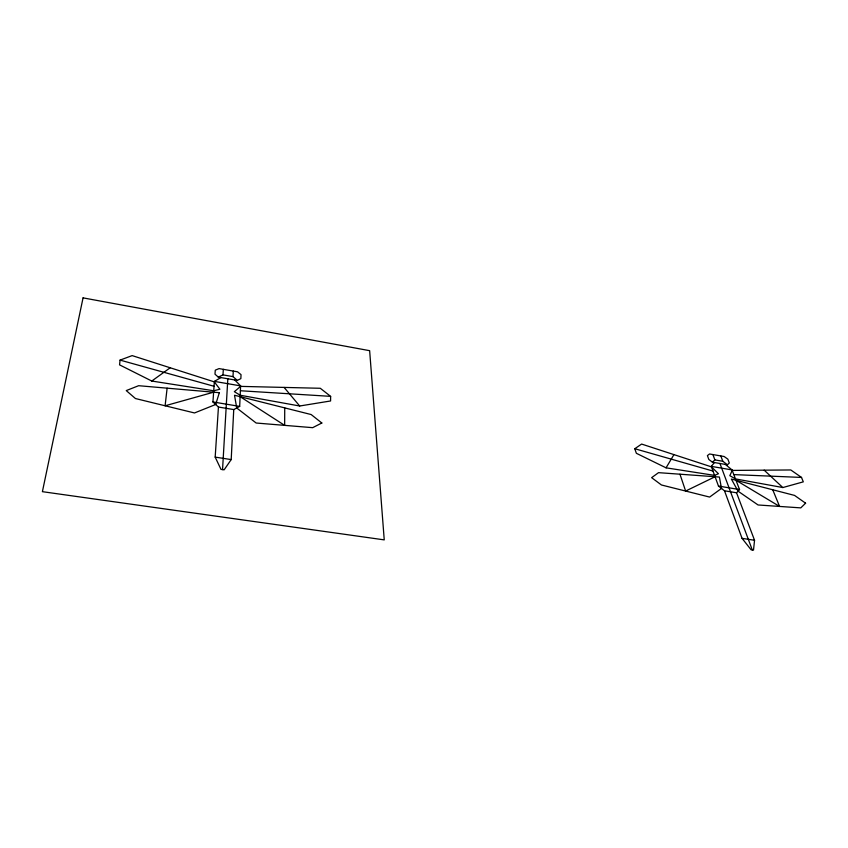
<?xml version="1.0" encoding="UTF-8"?>
<svg xmlns="http://www.w3.org/2000/svg" width="848" height="848" viewBox="0 0 848 848"><rect width="100%" height="100%" fill="white"/><g stroke="black" fill="none" stroke-linecap="round" stroke-linejoin="round"><path stroke-width="1.27" d="M284.727 407.899L284.652 425.367L240.122 396.663M330.625 396.355L330.582 400.966L299.694 406.001L240.196 395.242L234.345 391.681L240.599 386.381L320.29 388.278L330.625 396.355L240.397 390.748M220.893 377.572L214.385 381.388L212.933 401.941L218.445 407.04L233.751 409.573L239.677 406.393L240.62 385.882L234.726 379.957M218.445 407.04L215.18 457.114L220.978 469.368L224.126 469.845L231.197 459.584L233.751 409.573M237.292 380.402L218.307 377.127L214.989 374.169L215.265 370.173L219.07 368.594L237.525 371.806L241.033 374.646L240.853 378.643L237.292 380.402L232.999 376.618L233.295 371.074M222.547 469.612L227.826 378.77M218.307 377.127L222.982 374.89L223.331 369.336M724.489 490.78L736.541 492.773L754.54 540.271L753.512 550.129L751.063 549.758L742.064 538.353L724.489 490.78L718.479 486.063L711.281 466.379L714.451 462.542M120.077 360.103L119.557 364.863L151.771 381.038L213.717 390.769L219.918 389.243L214.343 381.886L132.15 355.609L120.077 360.103L214.035 386.275M167.12 388.172L165.106 405.779L213.622 392.2M666.062 467.831L714.567 475.378L718.436 473.746L711.461 466.866L641.618 444.066L634.792 448.73L636.36 453.298L666.062 467.831L673.937 454.613M736.541 492.773L739.551 489.572L732.036 469.93L725.411 464.428M727.436 464.778L729.312 462.987L727.849 459.15L724.16 456.521L709.522 453.977L707.412 455.599L708.811 459.446L712.405 462.192L727.436 464.778L722.825 461.28L714.885 459.902L712.405 462.192M151.771 381.038L170.194 367.778M715.076 476.746L685.629 491.045L679.969 474.212M782.831 487.547L803.3 481.855L801.519 477.435L790.792 469.962L732.227 470.417L729.821 475.675L735.47 478.908L782.831 487.547L764.165 470.163M733.827 474.604L801.519 477.435M215.18 457.114L231.197 459.584M742.064 538.353L754.54 540.271M212.933 401.941L239.677 406.393M718.479 486.063L739.551 489.572M214.385 381.388L240.62 385.882M711.281 466.379L732.036 469.93M222.982 374.89L232.999 376.618M634.792 448.73L712.998 471.064M735.99 480.275L779.577 506.436L772.74 489.773M284.112 387.419L299.694 406.001M720.811 455.938L722.825 461.28M719.941 463.485L752.293 549.939M712.903 454.56L714.885 459.902M83.062 297.871L42.4 491.67L384.239 539.879L369.643 350.68L83.062 297.871M219.335 392.688L215.689 404.485L194.499 412.955L135.447 398.539L126.246 390.589L138.627 385.702L219.335 392.688M805.6 503.182L800.777 507.878L758.059 504.973L738.046 491.172L731.379 479.078L794.544 495.412L805.6 503.182M721.489 488.427L709.628 497.066L661.451 484.982L651.635 477.668L658.525 472.654L719.39 477.053L721.489 488.427M321.827 423.004L312.668 427.668L256.16 423.025L236.719 407.983L234.525 395.253L311.174 414.555L321.827 423.004"/></g></svg>
